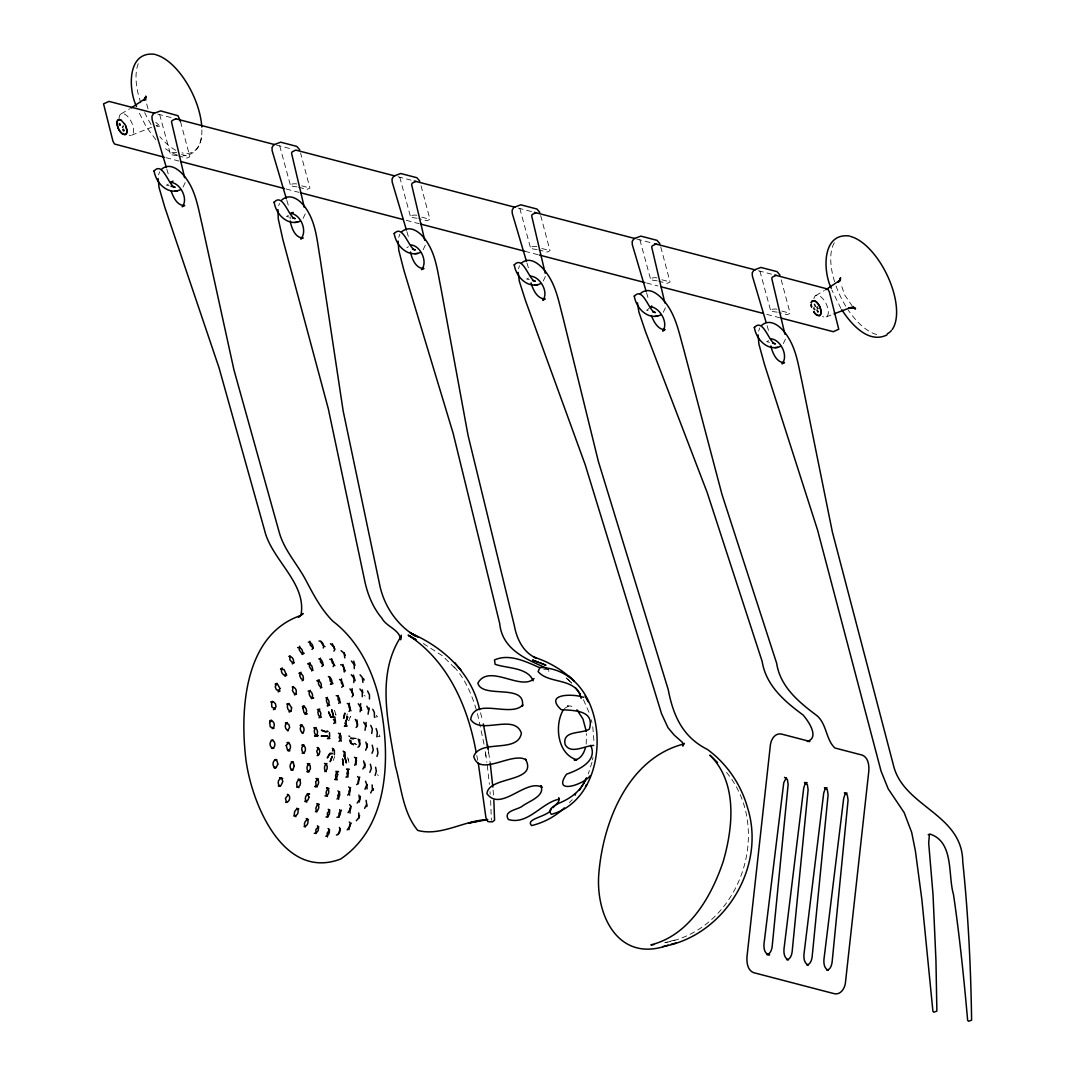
<?xml version="1.0" encoding="UTF-8"?>
<svg xmlns="http://www.w3.org/2000/svg" width="1075" height="1075" viewBox="0 0 1075 1075"><rect width="100%" height="100%" fill="white"/><g stroke="black" fill="none" stroke-linecap="round" stroke-linejoin="round"><path stroke-width="0.75" stroke-dasharray="5 3.75" d="M290.129 218.91L290.277 217.016M586.171 744.155L586.507 733.607M201.347 137.6C200.608 147.06 193.083 155.956 183.207 155.781M592.486 759.891L592.97 757.351M592.016 762.188L588.28 773.96M185.209 182.548L182.642 187.91M305.273 213.858L302.693 219.219M425.324 245.167L422.757 250.529M545.374 276.477L542.808 281.838M665.425 307.786L662.858 313.147M785.489 339.095L782.909 344.457M518.526 268.71L519.507 265.686M158.576 174.849L159.637 171.772M758.641 331.087L759.783 327.915M398.718 237.333L399.887 234.202M333.196 760.482L334.742 756.531M278.68 205.634L279.554 203.471M176.958 155.579C162.352 154.316 176.098 150.218 179.995 154.101M180.533 121.677L189.858 156.735L186.969 158.133L178.571 156.009M297.009 186.889C282.402 185.626 296.149 181.527 300.046 185.411M298.622 187.305L307.033 189.442L309.909 188.044L300.583 152.986M417.06 218.198C402.453 216.935 416.2 212.837 420.097 216.72M421.064 185.894L429.973 219.354L427.084 220.751L418.672 218.615M537.124 249.508C522.517 248.244 536.25 244.146 540.161 248.029M540.698 215.605L550.024 250.663L547.135 252.061L538.736 249.924M657.174 280.817C642.568 279.554 656.314 275.455 660.211 279.339M660.749 246.914L670.074 281.973L667.185 283.37L658.787 281.233M777.225 312.126C762.618 310.863 776.365 306.765 780.262 310.648M781.229 279.809L790.125 313.282L787.249 314.679L778.837 312.543M649.327 308.082L646.666 310.379L649.77 311.092M569.347 802.689L572.317 799.692M564.375 708.519L569.898 705.348L567.278 705.899L570.946 706.073L574.628 707.82M168.372 184.094L166.45 185.142L169.554 185.854M288.422 215.403L286.501 216.451L289.605 217.163M408.473 246.713L406.847 247.747M528.537 278.022L526.616 279.07L529.72 279.782M768.638 340.641L766.717 341.689L769.821 342.401M121.099 113.829L129.685 108.844M815.817 295.531L824.391 290.532M131.58 135.235L151.575 127.293M826.285 316.937L832.44 314.491M665.264 942.587C740.541 928.787 775.169 827.239 724.51 770.036M324.932 646.908L325.725 646.693M664.753 942.721L667.454 942.009M670.074 941.297L675.221 939.94M374.436 717.24L377.527 716.756L376.237 715.157M376.868 736.778L379.986 736.523L378.884 734.104M548.707 669.752L543.748 669.214M365.218 696.036L363.995 695.471M157.716 125.936L156.117 125.762L160.847 126.877L155.794 122.335M157.716 114.098L172.564 117.941M276.248 145.004L292.615 149.25M398.032 176.77L411.053 180.143M518.19 208.107L532.797 211.909M636.722 239.013L652.955 243.246M758.493 270.766L771.487 274.165M181.608 154.531L189.858 156.735M301.658 185.841L309.909 188.044M421.709 217.15L429.973 219.354M541.773 248.459L550.024 250.663M661.824 279.769L670.074 281.973M781.874 311.078L790.125 313.282M165.94 157.662L178.934 161.048M286.098 188.998L299.092 192.385M406.256 220.335L419.25 223.721M524.788 251.241L539.408 255.057M646.572 283.007L657.94 285.963M766.73 314.343L779.711 317.73M177.536 155.19L171.368 152.704L164.166 147.839M759.931 271.128L770.587 310.339M639.88 239.819L650.536 279.03M519.83 208.51L530.472 247.72M399.766 177.2L410.422 216.411M279.715 145.891L290.371 185.102M159.664 114.582L170.32 153.792M354.401 743.43L356.389 744.464L353.42 742.879M423.348 643.549L442.631 655.952L456.754 669.967M378.239 775.693L377.58 774.591M570.113 681.577L566.014 677.801L571.564 683.095L566.202 677.976M547.471 668.959L548.331 669.886M852.381 306.241L844.641 294.899L840.717 283.209M155.821 139.683L146.119 126.662L138.245 110.873M454.093 666.822C465.341 679.091 471.912 694.786 476.547 710.562M840.838 308.35L831.781 289.847M583.47 699.744L589.328 713.074M148.028 108.817L146.012 101.52M767.066 325.591L769.445 333.613M646.532 292.682L648.44 299.092M526.952 262.972L528.86 269.395M406.901 231.662L409.279 239.685M286.85 200.353L288.275 205.177M166.8 169.044L168.694 175.467M480.538 712.765L482.594 720.72M477.461 713.652L484.274 745.298M347.695 757.512L349.12 763.048L348.058 758.869M591.277 719.82L591.949 722.588M476.789 755.483L477.73 760.2M488.641 752.54L490.254 763.465M485.497 753.064L486.868 762.336M487.942 748.106L489.179 755.9M485.282 751.667L486.021 756.316M592.782 726.808L594.179 743.846M487.271 765.279L489.394 784.374M493.102 790.085L493.519 795.473M490.025 791.657L490.227 794.344M490.657 800.485L491.369 820.306M548.761 670.733L548.801 671.458M876.703 334.513A53.763 25.666 64.1 0 1 848.135 309.896M845.756 306.173A53.763 25.666 64.1 0 1 835.06 283.155M834.617 281.771A53.763 25.666 64.1 0 1 835.168 241.445M813.869 298.743A11.919 5.684 64.1 0 1 821.421 297.264A11.919 5.684 64.1 0 1 828.328 311.374A11.919 5.684 64.1 0 1 822.577 316.534M201.898 129.86A53.763 25.666 64.1 0 1 181.998 152.825M175.843 150.339A53.763 25.666 64.1 0 1 159.839 136.7M151.051 124.485A53.763 25.666 64.1 0 1 144.708 112.566M140.825 102.864A53.763 25.666 64.1 0 1 138.339 63.586M119.043 118.761A11.919 5.684 64.1 0 1 125.278 114.501A11.919 5.684 64.1 0 1 133.367 127.683A11.919 5.684 64.1 0 1 129.228 135.396M347.292 713.867L346.459 717.764L347.292 713.867M350.463 716.367L348.757 720.788L350.463 716.367M356.564 738.431L353.554 738.135L356.564 738.431M335.951 715.023L334.621 710.562L335.924 715.023"/><path stroke-width="1.5" d="M342.965 664.457L343.785 668.69L345.451 670.907M277.941 209.585L278.291 219.018L282.927 239.792L328.292 408.702L364.842 581.454C367.731 594.73 373.012 607.724 381.867 618.192C386.315 626.738 399.954 629.668 400.626 639.746L401.257 635.15M345.263 756.249L344.873 752.648L343.14 751.116M533.133 680.824C527.879 667.226 507.104 668.529 495.118 664.296L494.487 659.996C508.972 653.197 526.293 661.73 539.798 667.75M338.182 834.308L340.291 828.825M366.83 806.626L366.992 805.067M367.328 743.86L367.233 747.004M350.934 742.005L351.068 740.782M329.555 676.833L330.213 681.187L332.981 683.552L330.428 684.399L331.234 684.063C332.887 681.55 331.315 677.29 328.372 676.578M373.213 790.313L373.401 788.701M366.965 784.535L367.032 788.902M364.801 763.142L364.828 767.738M331.691 658.679L332.188 662.724L334.876 665.667M343.758 718.234L344.847 713.088L343.745 718.221M358.714 818.478L359.601 815.441M356.954 720.008L357.491 725.84M334.379 754.717L334.392 750.323L332.363 748.308M929.405 834.832L928.679 842.934L933.019 894.561L935.949 960.418L936.876 1011.105L933.853 1012.193L932.912 1011.293L921.88 899.681L915.376 850.822L911.667 832.346L904.142 812.579L888.192 788.808L881.057 771.138L817.551 530.002L764.513 364.506L758.91 344.161L758.117 334.943M366.118 722.44L365.849 726.66M374.436 717.24L374.328 712.349L372.756 709.298M360.73 703.655L360.353 706.141L361.657 710.441M352.143 688.551L352.049 692.528L353.285 695.229M585.351 747.958C583.913 753.32 580.379 759.649 574.157 759.944L576.818 759.743C557.441 754.354 554.082 725.034 563.434 709.648M338.182 695.592L338.114 699.838L340.493 702.875M122.483 127.441L123.303 126.03M309.909 641.224L310.232 645.054L313.282 648.077M332.511 750.928L333.465 748.912M359.722 739.627L359.547 745.432M346.016 721.204L347.709 716.837L346.002 721.177M362.933 682.397L362.369 677.667L360.085 674.804M349.388 703.265L348.999 707.283L350.974 710.777M320.444 658.115L320.444 661.958L323.185 665.25M341.501 678.93L341.299 682.759L343.543 686.307M586.453 777.897L583.859 783.137L586.386 778.421M289.941 655.804L289.887 659.835L291.903 662.227L294.295 662.684L292.225 663.786L293.112 663.154C294.752 660.346 292.185 655.831 288.812 656.408M683.915 743.457L682.746 746.063L684.036 743.349L683.109 744.169C629.117 758.439 603.868 819.755 599.111 870.723C594.273 913.669 617.816 963.885 668.233 945.113M400.841 636.817C375.82 675.315 388.626 723.959 395.372 765.964C401.418 787.572 402.95 812.606 417.732 830.411C440.965 836.74 464.104 820.292 487.781 819.607L468.834 823.033L479.84 820.762M344.228 672.023L343.772 667.105L342.119 664.914L340.654 664.793M344.82 657.9L344.148 653.251L341.084 650.671M350.786 806.438L349.684 809.3L350.127 813.076M360.421 796.333L359.225 802.071M534.047 678.567C521.053 691.413 488.977 663.06 477.864 683.149C482.191 699.234 526.293 682.88 522.343 706.221L522.853 704.891C510.827 718.154 474.357 696.506 470.675 719.377C480.458 735.528 514.428 712.873 521.402 733.204C517.733 753.871 480.391 738.619 473.726 756.464C479.584 777.642 512.318 751.156 526.159 759.85L525.527 759.232C538.521 782.936 488.399 775.72 486.948 793.699C500.789 812.552 525.957 778.206 542.069 787.303L540.873 785.664C545.536 796.279 528.51 801.211 522.087 806.344C517.451 809.798 502.791 810.94 508.408 819.513C528.067 825.425 541.907 802.219 559.349 799.168M356.578 757.794L355.516 761.893L356.188 764.674M575.112 795.204L575.542 793.592M323.252 647.997L323.803 646.048L322.782 643.293L320.753 641.17L319.006 641.036M362.288 696.707L362.248 692.031L359.91 688.981M154.074 171.073C162.836 160.551 169.124 187.104 175.171 187.319L170.952 186.23M274.138 202.382C282.886 191.861 289.175 218.413 295.222 218.628L292.413 217.903M394.189 233.692C402.95 223.17 409.226 249.722 415.273 249.938L412.464 249.212M514.24 265.001C523.001 254.479 529.276 281.032 535.337 281.247L532.528 280.521M293.179 686.616L292.427 690.661L294.12 693.294L296.512 694.033L294.389 694.759L295.423 694.235C297.641 691.736 295.665 686.723 292.172 686.912M634.29 296.31C643.052 285.789 649.34 312.341 655.387 312.556L652.579 311.831M754.354 327.62C763.102 317.098 769.391 343.651 775.438 343.866L772.629 343.14M579.385 790.246L583.765 783.232C578.471 792.786 568.877 799.182 558.96 803.227C555.278 805.215 546.315 809.3 551.381 814.326C616.822 796.535 611.164 669.335 539.999 667.454L538.091 671.566C548.962 684.6 576.415 676.914 581.118 698.307M344.685 751.68L343.704 756.491M376.868 736.778L377.338 732.532L376.129 728.541M311.737 670.988L312.61 668.865L311.831 665.936L309.802 663.88L307.746 663.893L309.99 662.764L309.331 666.379L310.89 669.147L313.094 670.276M299.723 646.223L299.199 649.784L300.933 652.458L303.257 653.533M365.043 730.288L365.702 725.531L363.686 722.266M320.457 688.108C322.513 685.729 320.901 681.16 317.824 680.542L316.91 680.838L319.275 679.897C317.179 682.303 318.912 686.912 321.936 687.61M651.033 306.818L651.746 305.878M327.445 697.379C325.362 699.691 326.625 704.407 329.662 705.227L327.149 705.818L328.063 705.522C330.119 703.225 328.923 698.589 325.873 697.796M359.749 776.997L358.217 780.665L358.432 783.648M371.722 733.446L372.353 729.038L370.754 725.356M348.461 769.539L346.889 773.328L347.924 777.198M350.638 787.612L348.905 791.375L349.644 795.204M333.129 666.675L333.908 664.914L333.237 662.106L331.49 659.714L329.729 659.244M339.606 791.711L337.778 795.581L338.719 799.289M351.27 823.141L349.711 825.304L348.985 829.658M310.366 690.338C307.826 692.542 309.466 697.473 312.61 698.172L313.658 697.93L311.333 698.602C313.793 696.466 312.368 691.494 309.157 690.902L308.122 691.144M369.477 698.978L369.491 694.84L367.556 690.997M338.719 703.426L339.767 701.572L339.472 698.616L338.007 696.116L336.233 695.659M318.455 747.676L316.708 751.492L318.428 755.362M360.125 711.731L360.689 707.243L358.311 703.789M375.121 775.438L376.344 771.205L375.605 767.241M553.02 807.728L558.395 801.937L559.336 799.424L558.704 797.637M354.28 668.663L354.172 664.619L351.417 661.004M564.362 807.903C555.278 816.53 543.802 822.617 531.641 825.573C524.466 818.693 548.68 816.597 551.166 809.381M340.238 733.311L339.122 737.558L341.299 741.186M353.796 682.504L354.065 678.325L351.31 674.71M364.989 789.305L366.777 784.75L365.581 781.229M302.156 680.811L303.459 678.943L303.056 675.947L301.202 673.676L298.904 673.313L301.04 672.292L299.697 675.651L301 678.567L303.257 680.045M333.922 651.101L334.701 649.69L334.016 647.016L330.509 643.723M329.568 829.672L327.123 833.233L327.472 836.982M311.965 649.381L312.677 648.843C313.833 646.048 311.454 642.084 308.377 642.084M786.322 777.709L783.756 782.721L764.338 941.189C763.465 945.812 763.505 954.183 769.619 954.802L766.999 954.707C771.447 953.364 772.159 947.841 772.428 943.877L788.136 784.454L787.357 779.308L784.495 777.332M352.009 696.828L352.949 695.431L352.667 692.542L349.926 688.941M315.714 735.784C318.549 734.091 317.958 728.957 314.921 727.802L313.833 727.909L316.144 727.56C313.255 729.28 313.86 734.561 317.017 735.663L318.092 735.569L314.679 735.878L318.092 735.569M302.156 733.231C305.206 731.605 304.494 726.283 301.296 725.249L300.14 725.37L302.263 724.993C299.146 726.633 299.871 732.156 303.231 733.083M349.012 711.448L350.114 709.997L350.047 707.041L348.878 704.313L347.292 703.44M640.283 293.73C649.891 284.808 661.434 296.848 666.957 304.655C676.229 317.555 679.185 333.478 683.472 348.448L721.957 494.352L776.647 663.248C780.235 686.885 798.913 702.15 816.798 715.547C826.863 723.986 825.828 739.573 834.872 747.985L862.352 755.147C868.398 757.673 869.258 765.534 868.788 771.286L845.555 981.596C845.246 987.858 840.757 995.826 833.38 993.461L753.468 972.62C747.407 970.107 746.561 962.233 747.017 956.481L770.264 746.171C770.573 739.909 775.062 731.954 782.425 734.306L809.905 741.468L807.285 741.374C819.822 737.719 808.44 721.002 802.904 714.848C784.548 701.357 765.964 685.447 762.175 661.501L707.189 492.538L645.484 331.57L638.819 311.79L637.488 302.828M521.053 263.415C530.593 254.681 542.122 266.345 547.457 274.259C556.366 287.025 558.987 302.693 562.951 317.434L598.332 461.282L668.22 689.586C673.273 716.058 682.934 737.208 707.431 749.45C726.875 763.667 741.199 784.763 747.609 807.957C766.327 867.485 724.12 936.043 662.67 946.578M161.25 169.474C170.858 160.807 182.374 172.336 187.534 180.479C196.214 193.46 198.405 209.289 202.006 224.164L233.933 369.827L279.057 531.722C283.921 550.037 297.479 564.106 306.066 580.621C313.698 594.999 321.317 609.727 333.008 621.31C356.148 638.993 370.364 665.747 377.836 693.483C390.87 747.73 392.308 824.122 340.627 859.032C283.464 880.788 251.738 803.831 245.933 759.743C239.819 709.943 244.28 634.814 300.557 615.572L298.38 617.211L303.123 613.516L300.946 615.29C307.101 582.999 271.343 559.954 264.463 529.881L219.058 367.865L164.811 207.273L159.046 187.534L158.119 178.584M761.476 325.523C771.245 316.776 782.761 328.533 787.854 336.824C796.588 350.262 798.55 366.535 802.004 381.853L832.373 531.991L894.091 767.711C905.862 807.365 962.367 814.648 962.73 861.68C968.266 914.328 970.819 967.245 971.598 1020.162L968.588 1021.25L967.648 1020.35C963.912 978.331 959.639 936.352 953.498 894.615C947.733 874.902 954.237 841.94 929.929 834.039L928.209 834.697M401.607 231.851C411.295 223.304 422.797 234.646 427.702 243.058C436.074 256.347 437.686 272.351 440.817 287.415L468.042 435.321L514.32 625.516C516.658 638.725 523.216 652.619 536.277 658.115L533.832 657.094C548.788 661.837 562.668 670.007 573.889 680.905L568.406 675.651M281.825 199.937C291.715 191.363 303.231 202.826 307.92 211.533C316.171 225.427 317.246 241.942 319.987 257.503L343.14 410.852L379.408 583.456C383.291 604.177 395.412 623.137 413.163 634.667L410.959 633.094L414.923 635.916M329.77 809.932L327.337 813.264L327.7 817.336M354.696 765.4L356.47 760.872L355.865 758.13L354.481 757.27M287.576 730.798L289.659 727.385L288.799 724.362L285.399 722.978L287.348 722.561C284.015 724.133 284.862 729.871 288.382 730.651M321.734 666.433L322.487 665.962C323.83 663.302 321.868 659.123 318.818 658.841M288.113 794.962L285.413 798.443L286.608 802.488M364.64 808.346L366.696 804.207L366.091 800.324M292.131 213.038L293.152 212.42L290.586 213.468C300.731 213.938 307.988 231.757 300.664 238.999L303.231 237.951C295.101 238.207 291.379 227.698 290.237 220.993M341.716 687.328L342.831 685.984L342.629 683.23L341.259 680.488L339.525 679.494M131.123 108.011L144.574 99.061L143.727 100.445L145.582 97.274L144.991 99.37L145.783 96.092L145.716 100.096M825.828 289.699L839.279 280.75L838.433 282.134L840.287 278.962L839.709 281.059L840.502 277.78L840.314 280.454M304.225 653.21L302.035 654.433L302.828 652.35L301.927 649.475L299.723 647.526L297.6 647.567M341.46 810.187L339.042 813.103L338.921 817.376M309.6 763.747C306.402 764.93 305.985 770.332 309.076 771.877L306.845 771.635L309.089 771.178L310.42 768.638L310.178 765.534L307.329 763.653L309.6 763.747L308.444 763.693M324.784 771.581C327.808 770.385 328.09 765.373 325.497 763.586L324.489 763.465M369.854 772.334L371.359 768.343L370.351 764.204M173.035 181.097L170.522 182.374C180.291 182.696 188.81 199.198 182.159 206.763L184.685 205.486C177.321 205.943 173.303 197.222 171.248 191.31M326.961 763.559C323.965 764.809 323.575 769.861 326.222 771.675M590.148 775.747C583.927 784.562 551.771 795.285 566.471 774.228C578.363 770.009 598.211 761.181 590.659 745.351M368.067 714.19L368.725 710.387L366.844 706.168M886.983 334.916C868.304 344.282 850.822 323.669 841.765 309.721M318.778 826.527L315.916 829.457L315.835 833.622M180.372 189.764C167.66 195.435 155.66 182.683 154.061 170.71M300.422 221.074C287.71 226.744 275.711 213.992 274.125 202.019M420.473 252.383C407.774 258.04 395.761 245.302 394.176 233.329M540.523 283.692C527.825 289.35 515.825 276.611 514.226 264.638M660.587 315.002C647.876 320.659 635.876 307.92 634.277 295.947M780.638 346.311C767.926 351.968 755.927 339.23 754.341 327.257M583.698 697.366C574.131 693.671 543.359 693.2 561.163 709.634C573.633 710.629 595.227 709.796 589.328 729.173C581.239 734.158 562.144 730.073 565.101 744.464C570.516 754.798 584.787 745.66 593.696 745.418M833.972 313.873L849.828 307.88L848.524 308.229L852.421 307.625L850.822 307.45L855.552 308.565L853.093 306.926L855.324 308.928L853.362 307.141M356.094 727.452L357.222 726.364L357.478 723.515L355.287 719.35M336.959 798.994L338.719 797.717L339.781 794.842L339.391 792.047L337.899 790.918M347.212 829.873L350.074 825.909L350.262 823.195L349.254 822.026M348.045 812.66L350.746 808.669L350.746 805.901L349.603 804.664M281.475 778.192C277.861 778.811 276.88 784.562 280.199 786.242L278.317 785.838L280.871 785.623L282.832 781.632L281.878 778.864L279.527 777.897L282.738 778.367M347.628 795.016L349.2 793.861L350.181 790.998L349.98 788.19L348.69 786.94M273.063 740.017C268.616 740.715 269.274 748.455 273.803 748.294L272.002 748.402C276.288 747.568 275.657 740.164 271.263 740.164M786.981 959.921C791.428 958.577 792.141 953.055 792.409 949.091L808.118 789.668L807.338 784.508L804.476 782.546L807.097 782.64L804.933 784.28L803.737 787.935L784.32 946.39C783.554 950.985 783.393 957.65 788.338 959.948M806.949 965.122C811.397 963.791 812.122 958.268 812.391 954.304L828.099 794.868L827.32 789.722L824.458 787.747L827.078 787.854L824.901 789.493L823.705 793.148L804.288 951.603C803.536 956.186 803.374 962.864 808.306 965.148M826.93 970.335C831.378 969.005 832.09 963.469 832.373 959.518L848.081 800.082L847.288 794.936L844.426 792.96L847.06 793.068L844.883 794.707L843.687 798.349L824.27 956.817C823.517 961.399 823.356 968.078 828.288 970.362M345.975 777.252L347.547 776.096L348.381 773.207L347.991 770.358L346.553 769.082L349.294 769.243M813.533 308.216L814.245 308.001M816.785 307.235L817.497 307.02M814.165 309.627L814.877 309.412M817.403 308.646L818.115 308.431M356.631 784.629L358.002 783.608L358.862 780.786L358.727 777.87L357.599 776.513M317.152 755.644L319.06 754.516L319.853 751.613L319.047 748.711L317.112 747.474M670.934 944.374L676.229 942.977M325.806 836.323C328.762 835.678 330.482 831.445 328.829 828.906L328.05 828.543M315.418 811.692L317.542 810.563L318.805 807.836L318.509 804.947L316.829 803.697L319.208 804.288L317.098 805.417L315.795 808.252L316.789 812.068M376.989 756.383L377.97 752.957L377.218 748.227M333.693 723.529L335.481 721.621L334.795 716.891M410.516 244.925C420.459 245.194 428.374 262.273 421.427 269.664L423.967 268.495C415.864 268.804 411.859 258.726 410.489 252.007M362.893 769.042L364.761 765.427L363.565 760.939M770.788 338.813C780.652 339.324 788.875 356.322 781.982 363.847L784.508 362.624C776.432 362.786 772.401 352.667 770.856 345.962M530.58 276.181C540.214 276.544 549.177 292.602 542.768 300.288L545.253 298.944C537.231 299.119 532.864 289.498 531.037 282.832M650.2 306.684C659.754 307.275 669.013 323.252 662.657 331.06L665.143 329.662C657.833 329.944 653.681 321.344 651.316 315.499M333.519 716.783L330.979 717.253L328.601 711.852L330.966 717.28L333.505 716.81M321.425 717.2L319.02 717.643L320.619 716.098L320.793 713.101L319.49 710.427L317.394 709.621L319.759 709.057L317.837 712.053L318.482 715.157L320.377 717.079M304.077 826.594C307.45 826.46 309.237 821.636 307.114 819.163L306.133 818.747L308.377 819.526C305.058 819.714 303.137 824.606 305.3 827.078M357.155 803.038L359.588 799.572L358.916 795.057M365.634 750.189L367.193 746.789L365.863 742.086M372.017 753.239L373.294 749.866L372.246 745.19M370.687 792.947L372.407 789.601L372.138 784.938M347.118 726.015L344.403 726.337L345.975 725.074L346.231 722.481M327.794 731.376L325.335 731.672L321.425 730.207L325.322 731.699L327.794 731.417M357.935 747.165L359.198 746.44L359.803 743.766L358.163 739.076M285.789 802.353C289.444 802.528 291.056 797.086 288.476 794.828L287.334 794.344M484.838 819.97L487.297 819.741M175.789 118.788L172.067 120.588L171.503 121.918L184.631 177.684M415.891 181.406L412.168 183.207L411.604 184.537L424.746 240.289M535.955 212.716L532.219 214.516L531.668 215.847L545.186 273.238M656.005 244.025L652.283 245.826L651.719 247.156L664.847 302.908M776.056 275.334L772.334 277.135L771.769 278.465L784.911 334.217M653.707 944.643L650.886 944.885C689.451 935.331 711.529 896.348 723.3 861.223C733.15 826.917 737.638 782.506 709.876 755.174L717.603 762.565M174.728 191.122L177.483 190.893M294.778 222.431L297.547 222.203M414.829 253.74L417.597 253.512M534.893 285.05L537.648 284.821M654.944 316.359L657.698 316.131M774.994 347.668L777.762 347.44M296.754 787.276C300.395 787.438 301.685 782.062 299.32 779.778L298.232 779.227L300.409 779.536L298.084 780.289L296.633 782.976L296.955 786.053L298.85 787.693M326.034 817.081L327.996 816.342L329.474 813.748L329.555 810.805L328.238 809.206M338.41 733.217C341.702 733.849 342.199 740.285 339.015 741.387M356.349 820.749L358.889 817.551L358.727 812.955M302.088 753.185L303.257 753.172C306.362 751.748 306.173 746.373 302.989 745.136L301.887 745.15L304.064 745.056C300.825 746.399 300.96 751.976 304.252 753.199M119.943 119.674L118.586 119.674A8.21 3.924 64.1 0 0 116.92 123.598L118.183 128.342A8.21 3.924 64.1 0 0 122.348 133.824L125.264 134.577A8.21 3.924 64.1 0 0 126.944 130.626L125.667 125.909M336.408 835.02L338.101 834.509L339.713 832.023L340.224 829.161L339.351 827.414M314.276 833.327L316.359 832.923L318.173 830.572L318.563 827.616L317.407 825.761M350.759 738.337L353.742 738.632L350.746 738.297M155.028 54.355C126.998 50.458 128.14 89.48 136.565 106.573M849.734 236.043C821.703 232.146 822.845 271.169 831.271 288.261M315.902 778.542L318.281 778.797L315.66 781.753L316.225 786.134M293.73 815.925L296.122 815.629L297.923 813.345L298.165 810.254L296.687 808.306L298.81 808.964L296.445 809.26L294.577 811.652L294.295 814.729L295.8 816.704M336.932 817.296L338.652 816.946L340.184 814.527L340.587 811.571L339.633 809.65M317.138 786.873L314.8 786.457L315.862 786.577C319.006 785.583 319.651 780.45 316.937 778.649M324.959 795.863L325.927 796.064C328.963 795.083 329.81 790.273 327.458 788.203L326.504 788.002L329.004 788.392C326.021 789.426 325.067 794.291 327.432 796.387M154.464 113.251L109.005 101.386L103.549 103.858L112.996 141.349L114.514 144.01L164.314 157.232M175.574 118.747L274.622 144.588M394.78 175.924L295.733 150.083L292.118 151.898L291.553 153.228L304.306 207.354M414.265 181.003L514.938 207.247M534.423 212.339L635.097 238.583M654.581 243.676L755.255 269.919M774.739 275.012L827.79 289.081L829.295 291.728L838.755 329.232L833.3 331.705L781.337 318.146M180.56 161.465L284.472 188.568M300.718 192.801L403.004 219.488M420.863 224.138L524.788 251.241M539.408 255.057L644.946 282.577M661.179 286.81L763.478 313.497M538.79 662.496L532.609 660.05L545.952 665.237L540.322 662.952M328.937 737.988L329.931 738.431L327.445 738.619L329.676 736.523L329.461 732.599M412.854 634.438L409.884 632.449L411.859 633.739L411.201 633.336C443.747 647.567 472.032 673.689 479.598 709.634M415.891 639.585L408.137 635.137L410.61 636.763L409.145 635.728C448.409 661.757 468.122 707.363 476.158 752.339M415.689 639.544L411.147 637.032M414.439 635.204L418.269 637.314M412.719 634.237L415.273 635.661M349.012 736.053L349.765 736.509M546.207 667.992C525.917 659.23 502.079 649.179 499.7 623.527L453.126 433.265L403.904 270.255L398.758 250.22L398.126 241.123M335.642 723.018L333.425 719.282M346.553 725.827L344.806 722.978M323.924 646.559L320.887 641.547M121.206 120.279L124.31 123.679M576.993 709.796L582.972 719.027L586.278 731.43M454.658 662.59L461.175 670.263M334.742 649.045L332.309 643.723M575.958 688.202L580.258 694.154M119.553 123.464L120.373 124.713M123.303 129.161L124.136 130.424M119.083 124.136L119.916 125.385M122.846 129.847L123.665 131.096M355.153 680.69L353.433 675.073M345.25 655.428L343.825 652.606M585.069 695.968L588.146 701.747M363.525 678.621L364.143 680.018M814.46 304.306L815.387 306.415M816.973 310.017L817.914 312.126L817.887 311.28M354.978 665.438L353.742 661.125M779.953 275.039L777.037 271.639L760.912 267.433L753.951 270.027L752.231 272.768L752.366 276.006L766.112 322.379M659.902 243.729L656.986 240.33L640.861 236.124L633.901 238.717L632.181 241.458L632.315 244.71L646.062 291.083M539.838 212.42L536.936 209.02L520.811 204.814L513.837 207.408L512.13 210.149L512.264 213.401L526.481 261.373M419.787 181.111L416.872 177.711L400.747 173.505L393.786 176.098L392.066 178.84L392.2 182.092L406.431 230.063M299.737 149.801L296.821 146.402L280.696 142.196L273.735 144.789L272.015 147.53L272.15 150.782L286.367 198.754M166.316 167.445L152.099 119.473L151.965 116.221L153.671 113.48L160.645 110.886L178.02 115.737L180.533 121.677M344.968 757.458L346.378 762.941L344.981 757.432M350.047 741.898L349.724 740.043M362.786 692.918L362.315 689.881M483.32 723.932L488.144 749.409M478.308 763.263L485.913 817.591L487.754 821.596L492.377 821.864L494.567 820.238L493.842 800.311M821.139 311.669L819.876 306.953A8.21 3.924 64.1 0 0 815.723 301.443L812.808 300.718A8.21 3.924 64.1 0 0 811.249 302.76M811.155 304.682L811.544 306.966M683.27 744.935L682.047 741.992L674.227 735.125L668.018 727.735L661.515 713.639L585.176 464.642L525.541 300.731L519.319 281.233L518.163 272.405M487.418 744.72L487.942 748.106M342.562 759.192L343.355 765.158L342.589 759.205M490.254 763.465L492.847 787.102M368.98 707.874L369.115 709.419M821.166 311.669A8.21 3.924 64.1 0 1 819.499 315.633L816.57 314.868A8.21 3.924 64.1 0 1 813.6 311.602A8.103 3.87 64.1 0 0 820.453 314.841M121.381 120.36A8.103 3.87 64.1 0 0 117.269 125.332A8.103 3.87 64.1 0 0 124.512 134.59A8.103 3.87 64.1 0 0 125.614 125.762A8.21 3.924 64.1 0 0 124.485 123.665M811.625 306.939A8.103 3.87 64.1 0 1 811.235 304.709M811.343 302.828A8.103 3.87 64.1 0 1 812.928 300.745M814.232 300.758A8.103 3.87 64.1 0 1 819.378 305.878A8.103 3.87 64.1 0 1 821.031 313.47M850.621 236.5A53.763 25.666 64.1 0 1 888.299 277.632A53.763 25.666 64.1 0 1 892.156 329.568M891.309 330.643A53.763 25.666 64.1 0 1 887.292 333.801M155.915 54.812A53.763 25.666 64.1 0 1 201.791 127.052M291.607 707.753L291.07 710.629L289 711.838L291.07 711.341C287.509 711.059 285.923 705.643 288.799 703.507L286.823 704.138L289.229 704.098L291.607 707.753M337.684 774.47L336.502 778.69L334.688 779.469L337.281 779.778L335.817 778.152L335.602 775.075L336.703 772.361L338.531 771.581L335.924 771.38L337.684 774.47M286.232 745.526L287.468 749.893L289.901 750.726L287.898 750.753C291.379 749.745 291.352 744.088 288.113 742.758L286.931 742.65L288.92 742.489L286.232 745.526M302.975 708.035L303.916 712.55L307.235 713.787L304.978 714.27C307.799 712.416 306.644 707.175 303.432 706.436L302.29 706.611L304.467 705.993L302.975 708.035M279.97 688.484L278.143 691.816L280.051 691.05L276.342 689.653L275.173 686.697L277.014 683.31L275.187 684.197L277.753 684.52L279.97 688.484M294.254 765.991L293.22 768.88L291.016 769.996L293.045 770.224L291.822 769.888C288.879 767.98 289.672 762.309 293.368 761.92L291.285 761.853L293.448 763.075L294.254 765.991M308.942 797.113L307.988 800.028L304.736 801.359L306.953 801.963C304.037 800.082 305.26 794.868 308.444 793.955L309.56 794.103L307.289 793.632L308.942 797.113M269.664 722.279L270.282 726.848L274.017 728.245L272.163 728.581C275.603 727.049 274.703 721.325 271.155 720.559L269.852 720.707L271.599 720.304L269.664 722.279M285.923 673.864L284.821 676.081L286.797 675.14L285.681 675.53C282.308 675.449 279.849 670.504 282.47 668.059L280.548 669.134L284.19 669.658L285.923 673.864M277.807 764.15L276.49 766.918L274.071 767.752L275.872 767.913C271.545 767.039 272.324 759.393 276.839 759.662L274.945 759.595L277.162 761.14L277.807 764.15M271.652 702.365L271.733 706.866L275.281 709.07L273.399 709.621L276.02 706.839L275.455 703.749L273.346 701.733L270.806 702.029L272.58 701.37L271.652 702.365M332.188 756.491L330.146 761.705L332.202 756.491M586.56 784.763L585.566 786.524L586.628 784.737M329.931 753.508L327.284 757.956L329.931 753.548L332.457 753.508L329.931 753.548M327.647 736.16L321.25 736.16L327.66 736.2M353.567 744.585L350.611 743.04L353.567 744.585M333.371 715.52L331.637 709.634L333.358 715.52"/></g></svg>
